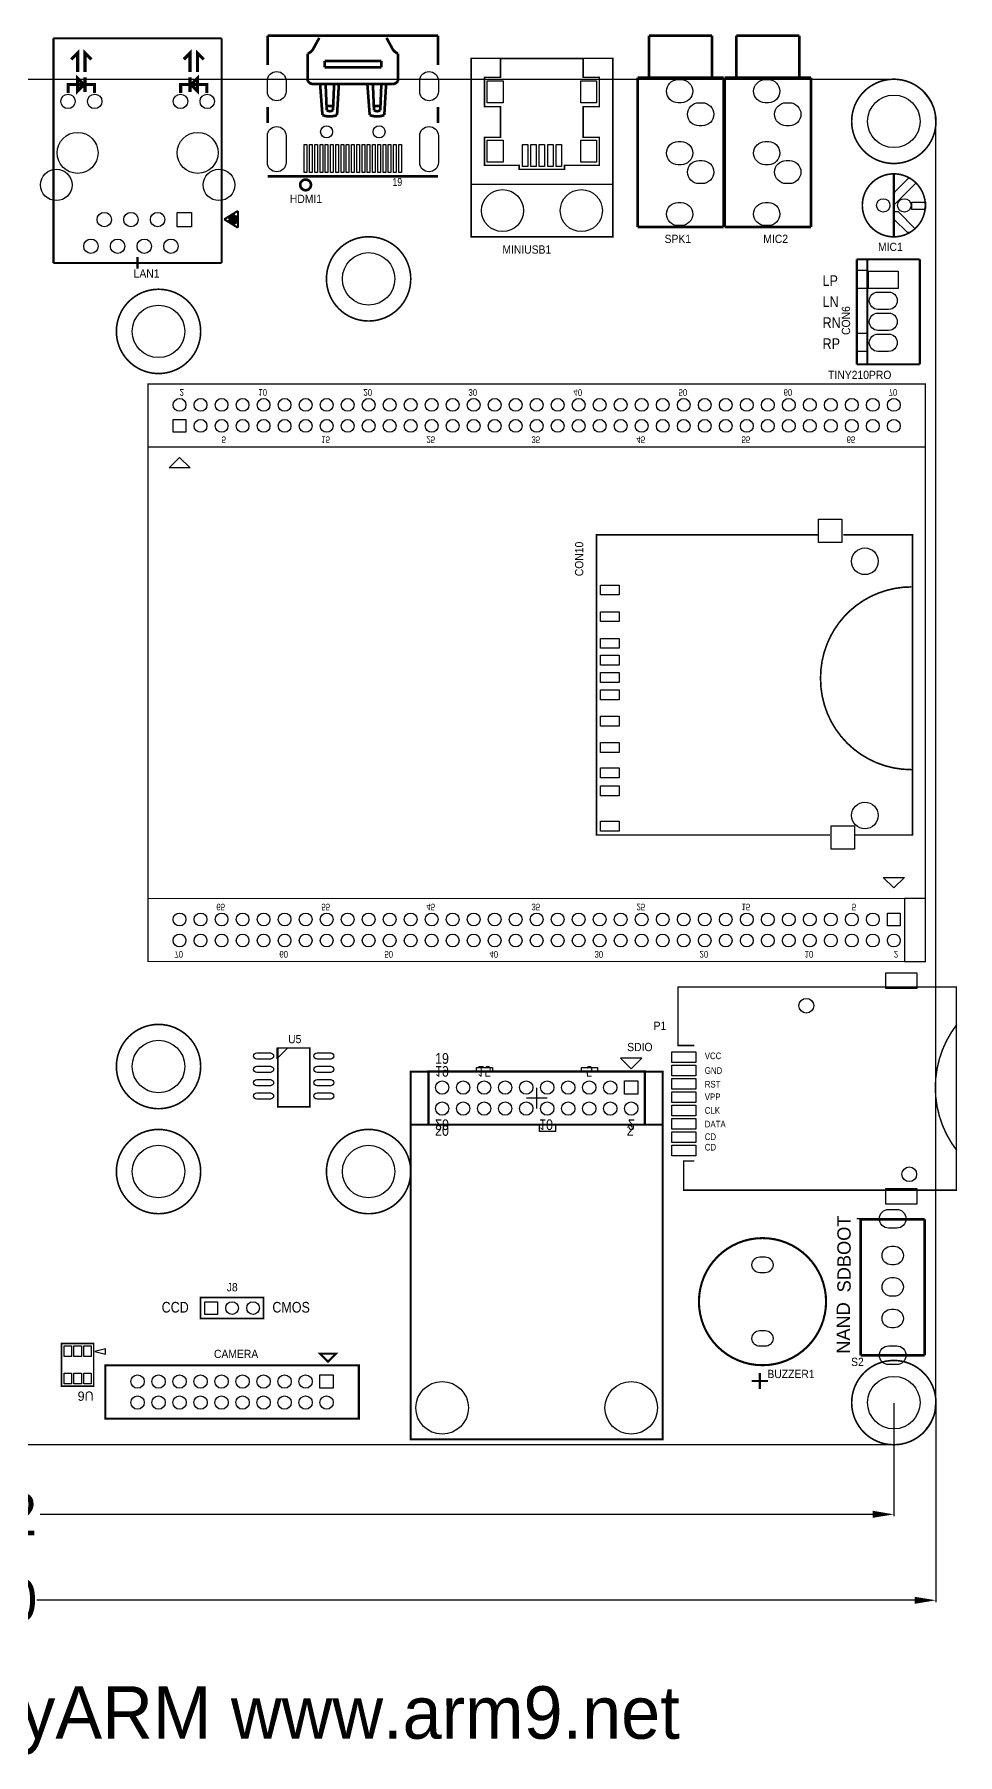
# Model space of a CAD drawing. Extents: x -27 to 182, y -30 to 147.
# Drawn here: x 94.2 to 182.1, y -29.5 to 134.3 of the extents above; entities that cross this region are included whole.
import ezdxf
from ezdxf.enums import TextEntityAlignment as Align

# ---------------------------------------------------------------- set-up
doc = ezdxf.new("R2010")
doc.units = 0
doc.header["$MEASUREMENT"] = 0
doc.layers.get('0').update_dxf_attribs({"linetype": 'CONTINUOUS'})
doc.layers.get('Defpoints').update_dxf_attribs({"linetype": 'CONTINUOUS'})
for name, color, linetype in [('BG_OUTLINE', 2, 'CONTINUOUS'), ('BG_SILKSCREEN_TOP', 1, 'CONTINUOUS'), ('PG_SILKSCREEN_BOTTOM', 8, 'CONTINUOUS'), ('PG_SILKSCREEN_TOP', 9, 'CONTINUOUS'), ('PIN_BOTTOM', 11, 'CONTINUOUS'), ('PIN_TOP', 10, 'CONTINUOUS'), ('RD_SILKSCREEN_TOP', 13, 'CONTINUOUS')]:
    doc.layers.add(name, color=color, linetype=linetype)
doc.dimstyles.get("Standard").update_dxf_attribs({"dimtxt": 0.18, "dimasz": 0.18, "dimexe": 0.18, "dimexo": 0.0625, "dimgap": 0.09, "dimtad": 0, "dimtih": 1, "dimtoh": 1, "dimdec": 4, "dimzin": 0, "dimdsep": 46, "dimtxsty": 'STANDARD', "dimcen": 0.09, "dimadec": 0, "dimazin": 0, "dimtfac": 1, "dimtdec": 4, "dimtofl": 0, "dimtmove": 0, "dimatfit": 3, "dimfxl": 1, "dimtolj": 1, "dimtzin": 0, "dimarcsym": 0})

# ---------------------------------------------------------------- blocks, each defined once
blk = doc.blocks.new('*D10')
at = {"color": 0, "linetype": 'ByBlock', "lineweight": -2}
for p, q in [((3.94, 3.94), (3.94, -6.82)), ((176, 3.94), (176, -6.82)), ((5.94, -6.64), (85.21, -6.64)), ((174, -6.64), (94.73, -6.64))]:
    blk.add_line(p, q, dxfattribs=at)
at = {"color": 0}
for points in [[(5.94, -6.3), (5.94, -6.97), (3.94, -6.64)], [(174, -6.97), (174, -6.3), (176, -6.64)]]:
    blk.add_solid(points, dxfattribs=at)
at = {"layer": 'Defpoints', "color": 0}
for p in [(3.94, 4), (176, 4), (3.94, -6.64)]:
    blk.add_point(p, dxfattribs=at)
at = {"color": 0, "linetype": 'ByBlock', "insert": (89.97, -6.64), "char_height": 4, "attachment_point": 5}
blk.add_mtext('\\A1;172', dxfattribs=at)
blk = doc.blocks.new('*D11')
at = {"color": 0, "linetype": 'ByBlock', "lineweight": -2}
for p, q in [((-0.01, 3.94), (-0.01, -15)), ((180, 3.94), (180, -15)), ((1.99, -14.82), (85.57, -14.82)), ((178, -14.82), (94.42, -14.82))]:
    blk.add_line(p, q, dxfattribs=at)
at = {"color": 0}
for points in [[(1.99, -14.49), (1.99, -15.16), (-0.01, -14.82)], [(178, -15.16), (178, -14.49), (180, -14.82)]]:
    blk.add_solid(points, dxfattribs=at)
at = {"layer": 'Defpoints', "color": 0}
for p in [(-0.01, 4), (180, 4), (-0.01, -14.82)]:
    blk.add_point(p, dxfattribs=at)
at = {"color": 0, "linetype": 'ByBlock', "insert": (89.99, -14.82), "char_height": 4, "attachment_point": 5}
blk.add_mtext('\\A1;180', dxfattribs=at)

msp = doc.modelspace()

# ---------------------------------------------------------------- linework, layer by layer
at = {"layer": 'BG_OUTLINE'}
msp.add_lwpolyline([(4, 0), (175.9999, 0, 0.414214), (179.9999, 4), (179.9999, 126, 0.414214), (175.9999, 130), (4, 130, 0.414214), (0, 126), (0, 4, 0.414215)], format="xyb", close=True, dxfattribs=at)
at = {"layer": 'BG_SILKSCREEN_TOP', "const_width": 0.254}
for points in [[(158.7066, 134.1508), (152.7066, 134.1508)], [(152.7066, 134.1508), (152.7066, 130.1508)], [(158.7066, 134.1508), (158.7066, 130.1508)], [(167.0066, 134.1508), (161.0066, 134.1508)], [(161.0066, 134.1508), (161.0066, 130.1508)], [(167.0066, 134.1508), (167.0066, 130.1508)], [(151.6065, 130.1508), (151.6065, 115.951)], [(159.8066, 130.1508), (151.6065, 130.1508)], [(159.8066, 130.1508), (159.8066, 115.951)], [(159.9065, 130.1508), (159.9065, 115.951)], [(168.1066, 130.1508), (159.9065, 130.1508)], [(168.1066, 130.1508), (168.1066, 115.951)], [(159.8066, 115.951), (151.6065, 115.951)], [(168.1066, 115.951), (159.9065, 115.951)]]:
    msp.add_lwpolyline(points, dxfattribs=at)
at = {"layer": 'PG_SILKSCREEN_TOP'}
for points, const_width in [([(112.0035, 133.9096), (96.0015, 133.9096)], 0.2007), ([(96.0015, 133.8944), (96.0015, 112.5025)], 0.2007), ([(98.3025, 130.7026), (98.3025, 132.5025), (97.7025, 131.9025)], 0.3), ([(99.0025, 130.7026), (99.0025, 132.5025), (99.6025, 131.9025)], 0.3), ([(109.0025, 130.7026), (109.0025, 132.5025), (108.4025, 131.9025)], 0.3), ([(109.7025, 130.7026), (109.7025, 132.5025), (110.3025, 131.9025)], 0.3), ([(112.0035, 133.8944), (112.0035, 112.5025)], 0.2007), ([(116.4024, 134.1526), (132.6025, 134.1526)], 0.254), ([(116.4024, 131.3525), (116.4024, 134.1526)], 0.254), ([(120.7024, 132.8526), (121.3026, 133.9524)], 0.254), ([(132.6025, 134.1526), (132.6025, 131.3525)], 0.254), ([(121.8024, 131.7526), (127.2025, 131.7526)], 0.254), ([(121.8024, 131.1526), (121.8024, 131.7526)], 0.254), ([(127.2025, 131.1526), (121.8024, 131.1526)], 0.254), ([(127.2025, 131.7526), (127.2025, 131.1526)], 0.254), ([(97.4026, 128.7026), (97.4026, 129.5025), (99.9024, 129.5025), (99.9024, 128.7026)], 0.3), ([(99.0025, 130.2025), (99.0025, 128.8024)], 0.3), ([(108.1026, 128.7026), (108.1026, 129.5025), (110.6024, 129.5025), (110.6024, 128.7026)], 0.3), ([(109.0025, 130.2025), (109.0025, 128.8024)], 0.3), ([(121.6048, 126.5999), (121.3854, 129.5034)], 0.254), ([(122.0125, 127.0685), (121.9124, 129.4686)], 0.254), ([(126.1049, 126.5999), (125.8855, 129.5034)], 0.254), ([(126.5124, 127.0685), (126.4125, 129.4686)], 0.254), ([(116.4024, 125.8524), (116.4024, 127.3525)], 0.254), ([(122.6124, 127.4686), (122.0125, 127.4686)], 0.254), ([(127.1126, 127.4686), (126.5124, 127.4686)], 0.254), ([(132.6025, 125.8524), (132.6025, 127.3525)], 0.254), ([(132.6025, 120.7526), (116.4024, 120.7526)], 0.254), ([(149.2525, 120.0025), (135.7525, 120.0025)], 0.1524), ([(176.0025, 121.0025), (176.0025, 115.0025)], 0.2), ([(113.558, 117.4733), (112.2575, 116.6732)], 0.2007), ([(113.558, 115.8731), (112.2575, 116.6732)], 0.2007), ([(113.3141, 117.0593), (112.6741, 116.6681)], 0.5994), ([(113.3472, 116.2414), (112.6741, 116.6681)], 0.5994), ([(113.3472, 116.2414), (113.3141, 117.0593)], 0.5994), ([(113.558, 117.4733), (113.558, 115.8731)], 0.2007), ([(104.0025, 113.0715), (104.0025, 111.9716)], 0.2007), ([(112.0035, 112.5025), (96.0015, 112.5025)], 0.2007), ([(178.4774, 112.8636), (172.4774, 112.8636)], 0.1999), ([(172.4774, 112.8636), (172.4774, 102.8702)], 0.1999), ([(173.4774, 112.8636), (173.4774, 102.8702)], 0.1999), ([(178.4774, 112.8636), (178.4774, 102.8702)], 0.1999), ([(178.4774, 102.8702), (172.4774, 102.8702)], 0.1999), ([(179.0025, 95.0025), (105.0025, 95.0025)], 0.12), ([(168.7725, 86.6225), (147.6905, 86.6225), (147.6905, 58.0475), (169.9155, 58.0475)], 0.1524), ([(172.3285, 58.0475), (177.7895, 58.0475), (177.7895, 86.6225), (171.1855, 86.6225)], 0.1524), ([(179.0025, 52.0025), (105.0025, 52.0025)], 0.12), ([(157.0025, 38.0025), (155.4525, 38.0025), (155.4525, 43.5825), (181.9525, 43.5825), (181.9525, 24.2325), (156.0025, 24.2325), (156.0025, 27.0025), (157.0025, 27.0025)], 0.14), ([(152.0025, 30.4625), (131.7026, 30.4625), (131.7026, 35.5425), (152.0025, 35.5425)], 0.2032), ([(152.0025, 30.4625), (152.3025, 30.4625), (152.3025, 35.5425), (152.0025, 35.5425)], 0.2032), ([(141.0025, 33.0025), (142.0025, 33.0025), (142.0025, 32.0025)], 0.1501), ([(143.0025, 33.0025), (142.0025, 33.0025), (142.0025, 34.0025)], 0.1501), ([(153.9405, 30.4625), (129.9375, 30.4625)], 0.1999), ([(178.943, 21.463), (172.847, 21.463)], 0.254), ([(172.847, 8.509), (172.847, 21.463)], 0.254), ([(178.943, 8.509), (178.943, 21.463)], 0.254), ([(178.943, 8.509), (172.847, 8.509)], 0.254), ([(163.2458, 6.8151), (163.2458, 5.2911)], 0.2032), ([(162.4838, 6.0531), (164.0078, 6.0531)], 0.2032)]:
    msp.add_lwpolyline(points, dxfattribs=dict(at, const_width=const_width))
for points, const_width in [([(120.2025, 129.8524), (120.2025, 132.4526, 0.162245), (120.7024, 132.8526)], 0.254), ([(127.7024, 133.9524), (128.3026, 132.8526, 0.151035), (128.8024, 132.4526)], 0.254), ([(128.8024, 132.4526), (128.8024, 129.8524, -0.236013), (128.3026, 129.5524)], 0.254), ([(128.3026, 129.5524), (120.7024, 129.5524, -0.236031), (120.2025, 129.8524)], 0.254), ([(123.1654, 129.5034), (122.9947, 126.5999, -0.189399), (121.6048, 126.5999)], 0.254), ([(122.7125, 129.4686), (122.6124, 127.0685, -0.333085), (122.0125, 127.0685)], 0.254), ([(127.6655, 129.5034), (127.4948, 126.5999, -0.189399), (126.1049, 126.5999)], 0.254), ([(127.2124, 129.4686), (127.1126, 127.0685, -0.33315), (126.5124, 127.0685)], 0.254), ([(177.6625, 81.6695, 0.414214), (169.0265, 73.0335), (169.0265, 72.9065, 0.414213), (177.6625, 64.2705), (177.7895, 64.2705)], 0.1524), ([(182.0025, 40.0025, 0.341859), (182.0025, 28.0025)], 0.14)]:
    msp.add_lwpolyline(points, format="xyb", dxfattribs=dict(at, const_width=const_width))
for points, const_width in [([(149.2525, 132.0025), (135.7525, 132.0025), (135.7525, 115.0025), (149.2525, 115.0025)], 0.1524), ([(147.9635, 121.8115), (144.6615, 121.8115), (144.6615, 121.4305), (140.3435, 121.4305), (140.3435, 121.8115), (137.0415, 121.8115), (137.0415, 124.4785), (138.5655, 124.4785), (138.5655, 127.3995), (137.0415, 127.3995), (137.0415, 130.1935), (138.5655, 130.1935), (138.5655, 131.9715), (146.4395, 131.9715), (146.4395, 130.1935), (147.9635, 130.1935), (147.9635, 127.3995), (146.4395, 127.3995), (146.4395, 124.4785), (147.9635, 124.4785)], 0.1524), ([(98.3025, 130.1024), (98.3025, 128.9025), (98.9024, 129.5025)], 0.3), ([(109.7025, 128.9025), (109.7025, 130.1024), (109.1026, 129.5025)], 0.3), ([(179.0025, 101.0025), (179.0025, 46.0025), (105.0025, 46.0025), (105.0025, 101.0025)], 0.12), ([(117.3487, 37.7645), (117.3487, 32.1765), (120.3967, 32.1765), (120.3967, 37.7645)], 0.1524), ([(154.0025, 35.5026), (130.0026, 35.5026), (130.0026, 0.5024), (154.0025, 0.5024)], 0.1999), ([(110.0025, 14.0025), (116.0025, 14.0025), (116.0025, 12.0025), (110.0025, 12.0025)], 0.15), ([(99.824, 5.568), (96.776, 5.568), (96.776, 9.632), (99.824, 9.632)], 0.1524), ([(122.1295, 7.9075), (122.8915, 8.6695), (121.3675, 8.6695)], 0.2032), ([(125.0675, 7.5425), (100.9375, 7.5425), (100.9375, 2.4625), (125.0675, 2.4625)], 0.2032)]:
    msp.add_lwpolyline(points, close=True, dxfattribs=dict(at, const_width=const_width))
for points, const_width in [([(180.0132, 126, 1), (171.986807, 126.000004, 1)], 0.1524), ([(120.512, 119.9525, 1), (119.4926, 119.952481, 1)], 0.254), ([(179.0025, 118.0025, 1), (173.002486, 118.002514, 1)], 0.1524), ([(130.0132, 111, 1), (121.986804, 111.000013, 1)], 0.1524), ([(110.0132, 106, 1), (101.986782, 105.999982, 1)], 0.1524), ([(110.0132, 35.9999, 1), (101.986782, 35.999905, 1)], 0.1524), ([(110.0132, 25.9999, 1), (101.986782, 25.999894, 1)], 0.1524), ([(130.0132, 25.9999, 1), (121.986804, 25.999894, 1)], 0.1524), ([(169.5516, 13.6132, 1), (157.448, 13.613212, 1)], 0.1999), ([(180.0131, 4, 1), (171.986704, 3.999984, 1)], 0.1524)]:
    msp.add_lwpolyline(points, format="xyb", close=True, dxfattribs=dict(at, const_width=const_width))
for points in [[(176.1025, 119.2025), (176.1025, 119.3025), (177.4025, 120.6025), (177.6025, 120.6025), (178.1025, 120.1025), (176.1025, 118.1025), (176.0025, 118.1025), (176.0025, 119.2025)], [(177.7025, 118.3025), (179.0025, 118.3025), (179.0025, 117.7025), (178.9025, 117.6025), (177.7025, 117.6025)], [(176.1025, 117.4025), (176.4025, 117.4025), (178.0025, 115.8025), (177.6025, 115.4025), (177.3025, 115.4025), (176.0025, 116.7025), (176.0025, 117.3025)], [(173.5023, 111.8026), (172.5023, 111.8026), (172.5023, 110.1026), (173.5023, 110.1026)], [(173.5023, 105.8027), (172.5023, 105.8027), (172.5023, 104.1026), (173.5023, 104.1026)], [(109.0025, 93.0025), (107.0025, 93.0025), (108.0025, 94.0024)], [(177.0025, 54.0025), (176.0025, 53.0025), (175.0025, 54.0025)], [(179.0025, 46.0025), (179.0025, 52.0025), (177.0025, 52.0025), (177.0025, 46.0025)], [(176.6121, 50.6122), (176.6121, 49.393), (175.3929, 49.393), (175.3929, 50.6122)], [(117.2725, 37.7645), (117.2725, 36.7485), (118.2885, 37.7645)], [(151.0025, 35.7805), (152.0185, 36.7965), (149.9865, 36.7965)], [(137.7806, 35.9235), (137.7806, 35.5425), (136.2566, 35.5425), (136.2566, 35.9235)], [(147.7805, 35.9235), (147.7805, 35.5425), (146.2565, 35.5425), (146.2565, 35.9235)], [(143.7805, 30.4625), (143.7805, 29.8275), (142.2565, 29.8275), (142.2565, 30.4625)], [(99.951, 8.87), (100.967, 8.616), (100.967, 9.124)], [(122.1295, 7.9075), (122.8915, 8.6695), (121.3675, 8.6695)]]:
    msp.add_lwpolyline(points, close=True, dxfattribs=at)
msp.add_lwpolyline([(173.228, 21.4859), (172.466, 21.4861)], dxfattribs=at)
msp.add_lwpolyline([(173.228, 21.4859), (172.466, 21.4861)], dxfattribs=at)
msp.add_lwpolyline([(173.228, 21.4859), (172.466, 21.4861)], dxfattribs=at)
at = {"layer": 'PIN_BOTTOM'}
for points in [[(116.3636, 128.8445), (116.3636, 129.8605, -1), (118.1416, 129.8605), (118.1416, 128.8445, -1)], [(130.8634, 128.8445), (130.8634, 129.8605, -1), (132.6414, 129.8605), (132.6414, 128.8445, -1)], [(155.456, 129.97215), (155.756, 129.97215, -1), (155.756, 127.77225), (155.456, 127.77225, -1)], [(163.756, 129.97215), (164.056, 129.97215, -1), (164.056, 127.77225), (163.756, 127.77225, -1)], [(157.456, 127.77195), (157.756, 127.77195, -1), (157.756, 125.57205), (157.456, 125.57205, -1)], [(165.756, 127.77195), (166.056, 127.77195, -1), (166.056, 125.57205), (165.756, 125.57205, -1)], [(116.3636, 122.0825), (116.3636, 124.6225, -1), (118.1416, 124.6225), (118.1416, 122.0825, -1)], [(130.8634, 122.0825), (130.8634, 124.6225, -1), (132.6414, 124.6225), (132.6414, 122.0825, -1)], [(155.456, 124.07195), (155.756, 124.07195, -1), (155.756, 121.87205), (155.456, 121.87205, -1)], [(163.756, 124.07195), (164.056, 124.07195, -1), (164.056, 121.87205), (163.756, 121.87205, -1)], [(157.456, 122.27215), (157.756, 122.27215, -1), (157.756, 120.07225), (157.456, 120.07225, -1)], [(165.756, 122.27215), (166.056, 122.27215, -1), (166.056, 120.07225), (165.756, 120.07225, -1)], [(155.456, 118.27215), (155.756, 118.27215, -1), (155.756, 116.07225), (155.456, 116.07225, -1)], [(163.756, 118.27215), (164.056, 118.27215, -1), (164.056, 116.07225), (163.756, 116.07225, -1)], [(175.5105, 108.097), (174.4945, 108.097, -1), (174.4945, 109.748), (175.5105, 109.748, -1)], [(175.5105, 106.097), (174.4945, 106.097, -1), (174.4945, 107.748), (175.5105, 107.748, -1)], [(175.5105, 104.097), (174.4945, 104.097, -1), (174.4945, 105.748), (175.5105, 105.748, -1)], [(175.514, 22.398), (176.276, 22.398, -1), (176.276, 20.62), (175.514, 20.62, -1)], [(175.768, 18.8981), (176.022, 18.8981, -1), (176.022, 17.1201), (175.768, 17.1201, -1)], [(163.24985, 17.86715), (163.74975, 17.86715, -1), (163.74975, 16.36705), (163.24985, 16.36705, -1)], [(175.768, 15.8981), (176.022, 15.8981, -1), (176.022, 14.1201), (175.768, 14.1201, -1)], [(175.768, 12.8981), (176.022, 12.8981, -1), (176.022, 11.1201), (175.768, 11.1201, -1)], [(163.24985, 10.85925), (163.74975, 10.85925, -1), (163.74975, 9.35915), (163.24985, 9.35915, -1)], [(175.514, 9.398), (176.276, 9.398, -1), (176.276, 7.62), (175.514, 7.62, -1)]]:
    msp.add_lwpolyline(points, format="xyb", close=True, dxfattribs=at)
for points in [[(107.7693, 115.9645), (107.7693, 117.3361), (109.1409, 117.3361), (109.1409, 115.9645)], [(173.60245, 111.748), (176.40255, 111.748), (176.40255, 110.097), (173.60245, 110.097)], [(108.6121, 97.6121), (108.6121, 96.3929), (107.3929, 96.3929), (107.3929, 97.6121)], [(176.6121, 50.6122), (176.6121, 49.393), (175.3929, 49.393), (175.3929, 50.6122)], [(151.6375, 34.6375), (151.6375, 33.3675), (150.3675, 33.3675), (150.3675, 34.6375)], [(110.4025, 12.4025), (110.4025, 13.6025), (111.6025, 13.6025), (111.6025, 12.4025)], [(122.6375, 6.6375), (122.6375, 5.3675), (121.3675, 5.3675), (121.3675, 6.6375)]]:
    msp.add_lwpolyline(points, close=True, dxfattribs=at)
for centre, radius in [((97.385, 127.9002), 0.6858), ((99.925, 127.9002), 0.6858), ((108.0952, 127.9002), 0.6858), ((110.6352, 127.9002), 0.6858), ((176, 126), 2.5), ((98.2951, 123.0003), 1.94995), ((109.7251, 123.0003), 1.94995), ((122.0024, 125.0025), 0.5715), ((127.0026, 125.0025), 0.5715), ((96.2652, 119.9503), 1.4986), ((111.7551, 119.9503), 1.4986), ((138.7525, 117.5025), 2), ((146.2525, 117.5025), 2), ((175.0025, 118.0025), 0.635), ((177.0025, 118.0025), 0.635), ((100.8351, 116.6503), 0.6858), ((103.3751, 116.6503), 0.6858), ((105.9151, 116.6503), 0.6858), ((99.5651, 114.1103), 0.6858), ((102.1051, 114.1103), 0.6858), ((104.6451, 114.1103), 0.6858), ((107.1851, 114.1103), 0.6858), ((126, 111), 2.5), ((106, 106), 2.5), ((108.0025, 99.0025), 0.6096), ((110.0025, 99.0025), 0.6096), ((112.0025, 99.0025), 0.6096), ((114.0025, 99.0025), 0.6096), ((116.0025, 99.0025), 0.6096), ((118.0025, 99.0025), 0.6096), ((120.0025, 99.0025), 0.6096), ((122.0025, 99.0025), 0.6096), ((124.0025, 99.0025), 0.6096), ((126.0025, 99.0025), 0.6096), ((128.0025, 99.0025), 0.6096), ((130.0025, 99.0025), 0.6096), ((132.0026, 99.0025), 0.6096), ((134.0026, 99.0025), 0.6096), ((136.0026, 99.0025), 0.6096), ((138.0026, 99.0025), 0.6096), ((140.0026, 99.0025), 0.6096), ((142.0026, 99.0025), 0.6096), ((144.0026, 99.0025), 0.6096), ((146.0026, 99.0025), 0.6096), ((148.0026, 99.0025), 0.6096), ((150.0026, 99.0025), 0.6096), ((152.0026, 99.0025), 0.6096), ((154.0026, 99.0025), 0.6096), ((156.0026, 99.0025), 0.6096), ((158.0026, 99.0025), 0.6096), ((160.0026, 99.0025), 0.6096), ((162.0026, 99.0025), 0.6096), ((164.0026, 99.0025), 0.6096), ((166.0026, 99.0025), 0.6096), ((168.0026, 99.0025), 0.6096), ((170.0026, 99.0025), 0.6096), ((172.0026, 99.0025), 0.6096), ((174.0026, 99.0025), 0.6096), ((176.0026, 99.0025), 0.6096), ((110.0025, 97.0025), 0.6096), ((112.0025, 97.0025), 0.6096), ((114.0025, 97.0025), 0.6096), ((116.0025, 97.0025), 0.6096), ((118.0025, 97.0025), 0.6096), ((120.0025, 97.0025), 0.6096), ((122.0025, 97.0025), 0.6096), ((124.0025, 97.0025), 0.6096), ((126.0025, 97.0025), 0.6096), ((128.0025, 97.0025), 0.6096), ((130.0025, 97.0025), 0.6096), ((132.0026, 97.0025), 0.6096), ((134.0026, 97.0025), 0.6096), ((136.0026, 97.0025), 0.6096), ((138.0026, 97.0025), 0.6096), ((140.0026, 97.0025), 0.6096), ((142.0026, 97.0025), 0.6096), ((144.0026, 97.0025), 0.6096), ((146.0026, 97.0025), 0.6096), ((148.0026, 97.0025), 0.6096), ((150.0026, 97.0025), 0.6096), ((152.0026, 97.0025), 0.6096), ((154.0026, 97.0025), 0.6096), ((156.0026, 97.0025), 0.6096), ((158.0026, 97.0025), 0.6096), ((160.0026, 97.0025), 0.6096), ((162.0026, 97.0025), 0.6096), ((164.0026, 97.0025), 0.6096), ((166.0026, 97.0025), 0.6096), ((168.0026, 97.0025), 0.6096), ((170.0026, 97.0025), 0.6096), ((172.0026, 97.0025), 0.6096), ((174.0026, 97.0025), 0.6096), ((176.0026, 97.0025), 0.6096), ((173.2503, 84.1069), 1.27), ((173.2503, 59.907), 1.27), ((108.0026, 50.0026), 0.6096), ((110.0026, 50.0026), 0.6096), ((112.0026, 50.0026), 0.6096), ((114.0026, 50.0026), 0.6096), ((116.0026, 50.0026), 0.6096), ((118.0026, 50.0026), 0.6096), ((120.0026, 50.0026), 0.6096), ((122.0026, 50.0026), 0.6096), ((124.0026, 50.0026), 0.6096), ((126.0026, 50.0026), 0.6096), ((128.0026, 50.0026), 0.6096), ((130.0026, 50.0026), 0.6096), ((132.0026, 50.0026), 0.6096), ((134.0026, 50.0026), 0.6096), ((136.0026, 50.0026), 0.6096), ((138.0026, 50.0026), 0.6096), ((140.0026, 50.0026), 0.6096), ((142.0026, 50.0026), 0.6096), ((144.0026, 50.0026), 0.6096), ((146.0026, 50.0026), 0.6096), ((148.0026, 50.0026), 0.6096), ((150.0026, 50.0026), 0.6096), ((152.0026, 50.0026), 0.6096), ((154.0025, 50.0026), 0.6096), ((156.0025, 50.0026), 0.6096), ((158.0025, 50.0026), 0.6096), ((160.0025, 50.0026), 0.6096), ((162.0025, 50.0026), 0.6096), ((164.0025, 50.0026), 0.6096), ((166.0025, 50.0026), 0.6096), ((168.0025, 50.0026), 0.6096), ((170.0025, 50.0026), 0.6096), ((172.0025, 50.0026), 0.6096), ((174.0025, 50.0026), 0.6096), ((108.0026, 48.0026), 0.6096), ((110.0026, 48.0026), 0.6096), ((112.0026, 48.0026), 0.6096), ((114.0026, 48.0026), 0.6096), ((116.0026, 48.0026), 0.6096), ((118.0026, 48.0026), 0.6096), ((120.0026, 48.0026), 0.6096), ((122.0026, 48.0026), 0.6096), ((124.0026, 48.0026), 0.6096), ((126.0026, 48.0026), 0.6096), ((128.0026, 48.0026), 0.6096), ((130.0026, 48.0026), 0.6096), ((132.0026, 48.0026), 0.6096), ((134.0026, 48.0026), 0.6096), ((136.0026, 48.0026), 0.6096), ((138.0026, 48.0026), 0.6096), ((140.0026, 48.0026), 0.6096), ((142.0026, 48.0026), 0.6096), ((144.0026, 48.0026), 0.6096), ((146.0026, 48.0026), 0.6096), ((148.0026, 48.0026), 0.6096), ((150.0026, 48.0026), 0.6096), ((152.0026, 48.0026), 0.6096), ((154.0025, 48.0026), 0.6096), ((156.0025, 48.0026), 0.6096), ((158.0025, 48.0026), 0.6096), ((160.0025, 48.0026), 0.6096), ((162.0025, 48.0026), 0.6096), ((164.0025, 48.0026), 0.6096), ((166.0025, 48.0026), 0.6096), ((168.0025, 48.0026), 0.6096), ((170.0025, 48.0026), 0.6096), ((172.0025, 48.0026), 0.6096), ((174.0025, 48.0026), 0.6096), ((176.0025, 48.0026), 0.6096), ((167.6725, 41.7925), 0.7), ((106, 35.9999), 2.5), ((133.0025, 34.0025), 0.635), ((135.0025, 34.0025), 0.635), ((137.0025, 34.0025), 0.635), ((139.0025, 34.0025), 0.635), ((141.0025, 34.0025), 0.635), ((143.0025, 34.0025), 0.635), ((145.0025, 34.0025), 0.635), ((147.0025, 34.0025), 0.635), ((149.0025, 34.0025), 0.635), ((133.0025, 32.0025), 0.635), ((135.0025, 32.0025), 0.635), ((137.0025, 32.0025), 0.635), ((139.0025, 32.0025), 0.635), ((141.0025, 32.0025), 0.635), ((143.0025, 32.0025), 0.635), ((145.0025, 32.0025), 0.635), ((147.0025, 32.0025), 0.635), ((149.0025, 32.0025), 0.635), ((151.0025, 32.0025), 0.635), ((106, 25.9999), 2.5), ((126, 25.9999), 2.5), ((177.4725, 25.7425), 0.7), ((113.0025, 13.0025), 0.6), ((115.0025, 13.0025), 0.6), ((104.0025, 6.0025), 0.635), ((106.0025, 6.0025), 0.635), ((108.0025, 6.0025), 0.635), ((110.0025, 6.0025), 0.635), ((112.0025, 6.0025), 0.635), ((114.0025, 6.0025), 0.635), ((116.0025, 6.0025), 0.635), ((118.0025, 6.0025), 0.635), ((120.0025, 6.0025), 0.635), ((133.0025, 3.5024), 2.5), ((151.0025, 3.5024), 2.5), ((175.9999, 4), 2.5), ((104.0025, 4.0025), 0.635), ((106.0025, 4.0025), 0.635), ((108.0025, 4.0025), 0.635), ((110.0025, 4.0025), 0.635), ((112.0025, 4.0025), 0.635), ((114.0025, 4.0025), 0.635), ((116.0025, 4.0025), 0.635), ((118.0025, 4.0025), 0.635), ((120.0025, 4.0025), 0.635), ((122.0025, 4.0025), 0.635)]:
    msp.add_circle(centre, radius, dxfattribs=at)
at = {"layer": 'PIN_TOP'}
for points in [[(116.3636, 128.8445), (116.3636, 129.8605, -1), (118.1416, 129.8605), (118.1416, 128.8445, -1)], [(130.8634, 128.8445), (130.8634, 129.8605, -1), (132.6414, 129.8605), (132.6414, 128.8445, -1)], [(155.456, 129.97215), (155.756, 129.97215, -1), (155.756, 127.77225), (155.456, 127.77225, -1)], [(163.756, 129.97215), (164.056, 129.97215, -1), (164.056, 127.77225), (163.756, 127.77225, -1)], [(157.456, 127.77195), (157.756, 127.77195, -1), (157.756, 125.57205), (157.456, 125.57205, -1)], [(165.756, 127.77195), (166.056, 127.77195, -1), (166.056, 125.57205), (165.756, 125.57205, -1)], [(116.3636, 122.0825), (116.3636, 124.6225, -1), (118.1416, 124.6225), (118.1416, 122.0825, -1)], [(130.8634, 122.0825), (130.8634, 124.6225, -1), (132.6414, 124.6225), (132.6414, 122.0825, -1)], [(155.456, 124.07195), (155.756, 124.07195, -1), (155.756, 121.87205), (155.456, 121.87205, -1)], [(163.756, 124.07195), (164.056, 124.07195, -1), (164.056, 121.87205), (163.756, 121.87205, -1)], [(157.456, 122.27215), (157.756, 122.27215, -1), (157.756, 120.07225), (157.456, 120.07225, -1)], [(165.756, 122.27215), (166.056, 122.27215, -1), (166.056, 120.07225), (165.756, 120.07225, -1)], [(155.456, 118.27215), (155.756, 118.27215, -1), (155.756, 116.07225), (155.456, 116.07225, -1)], [(163.756, 118.27215), (164.056, 118.27215, -1), (164.056, 116.07225), (163.756, 116.07225, -1)], [(175.5105, 108.097), (174.4945, 108.097, -1), (174.4945, 109.748), (175.5105, 109.748, -1)], [(175.5105, 106.097), (174.4945, 106.097, -1), (174.4945, 107.748), (175.5105, 107.748, -1)], [(175.5105, 104.097), (174.4945, 104.097, -1), (174.4945, 105.748), (175.5105, 105.748, -1)], [(116.6502, 36.6977), (115.3548, 36.6977, -1), (115.3548, 37.3073), (116.6502, 37.3073, -1)], [(116.6502, 35.4277), (115.3548, 35.4277, -1), (115.3548, 36.0373), (116.6502, 36.0373, -1)], [(122.3906, 36.6977), (121.0952, 36.6977, -1), (121.0952, 37.3073), (122.3906, 37.3073, -1)], [(122.3906, 35.4277), (121.0952, 35.4277, -1), (121.0952, 36.0373), (122.3906, 36.0373, -1)], [(116.6502, 34.1577), (115.3548, 34.1577, -1), (115.3548, 34.7673), (116.6502, 34.7673, -1)], [(122.3906, 34.1577), (121.0952, 34.1577, -1), (121.0952, 34.7673), (122.3906, 34.7673, -1)], [(116.6502, 32.8877), (115.3548, 32.8877, -1), (115.3548, 33.4973), (116.6502, 33.4973, -1)], [(122.3906, 32.8877), (121.0952, 32.8877, -1), (121.0952, 33.4973), (122.3906, 33.4973, -1)], [(175.514, 22.398), (176.276, 22.398, -1), (176.276, 20.62), (175.514, 20.62, -1)], [(175.768, 18.8981), (176.022, 18.8981, -1), (176.022, 17.1201), (175.768, 17.1201, -1)], [(163.24985, 17.86715), (163.74975, 17.86715, -1), (163.74975, 16.36705), (163.24985, 16.36705, -1)], [(175.768, 15.8981), (176.022, 15.8981, -1), (176.022, 14.1201), (175.768, 14.1201, -1)], [(175.768, 12.8981), (176.022, 12.8981, -1), (176.022, 11.1201), (175.768, 11.1201, -1)], [(163.24985, 10.85925), (163.74975, 10.85925, -1), (163.74975, 9.35915), (163.24985, 9.35915, -1)], [(175.514, 9.398), (176.276, 9.398, -1), (176.276, 7.62), (175.514, 7.62, -1)]]:
    msp.add_lwpolyline(points, format="xyb", close=True, dxfattribs=at)
for points in [[(138.8017, 129.8567), (138.8017, 127.7485), (137.3031, 127.7485), (137.3031, 129.8567)], [(147.7019, 129.8567), (147.7019, 127.7485), (146.2033, 127.7485), (146.2033, 129.8567)], [(120.1294, 123.7861), (120.1294, 121.1191), (119.8754, 121.1191), (119.8754, 123.7861)], [(120.6295, 123.7861), (120.6295, 121.1191), (120.3755, 121.1191), (120.3755, 123.7861)], [(121.1294, 123.7861), (121.1294, 121.1191), (120.8754, 121.1191), (120.8754, 123.7861)], [(121.6295, 123.7861), (121.6295, 121.1191), (121.3755, 121.1191), (121.3755, 123.7861)], [(122.1294, 123.7861), (122.1294, 121.1191), (121.8754, 121.1191), (121.8754, 123.7861)], [(122.6295, 123.7861), (122.6295, 121.1191), (122.3755, 121.1191), (122.3755, 123.7861)], [(123.1294, 123.7861), (123.1294, 121.1191), (122.8754, 121.1191), (122.8754, 123.7861)], [(123.6295, 123.7861), (123.6295, 121.1191), (123.3755, 121.1191), (123.3755, 123.7861)], [(124.1294, 123.7861), (124.1294, 121.1191), (123.8754, 121.1191), (123.8754, 123.7861)], [(124.6295, 123.7861), (124.6295, 121.1191), (124.3755, 121.1191), (124.3755, 123.7861)], [(125.1296, 123.7861), (125.1296, 121.1191), (124.8756, 121.1191), (124.8756, 123.7861)], [(125.6295, 123.7861), (125.6295, 121.1191), (125.3755, 121.1191), (125.3755, 123.7861)], [(126.1296, 123.7861), (126.1296, 121.1191), (125.8756, 121.1191), (125.8756, 123.7861)], [(126.6295, 123.7861), (126.6295, 121.1191), (126.3755, 121.1191), (126.3755, 123.7861)], [(127.1296, 123.7861), (127.1296, 121.1191), (126.8756, 121.1191), (126.8756, 123.7861)], [(127.6295, 123.7861), (127.6295, 121.1191), (127.3755, 121.1191), (127.3755, 123.7861)], [(128.1296, 123.7861), (128.1296, 121.1191), (127.8756, 121.1191), (127.8756, 123.7861)], [(128.6295, 123.7861), (128.6295, 121.1191), (128.3755, 121.1191), (128.3755, 123.7861)], [(129.1296, 123.7861), (129.1296, 121.1191), (128.8756, 121.1191), (128.8756, 123.7861)], [(138.8017, 124.2067), (138.8017, 122.0985), (137.3031, 122.0985), (137.3031, 124.2067)], [(141.1566, 123.8067), (141.1566, 121.6985), (140.6486, 121.6985), (140.6486, 123.8067)], [(141.9564, 123.8067), (141.9564, 121.6985), (141.4484, 121.6985), (141.4484, 123.8067)], [(142.7565, 123.8067), (142.7565, 121.6985), (142.2485, 121.6985), (142.2485, 123.8067)], [(143.5566, 123.8067), (143.5566, 121.6985), (143.0486, 121.6985), (143.0486, 123.8067)], [(144.3564, 123.8067), (144.3564, 121.6985), (143.8484, 121.6985), (143.8484, 123.8067)], [(147.7019, 124.2067), (147.7019, 122.0985), (146.2033, 122.0985), (146.2033, 124.2067)], [(107.7693, 115.9645), (107.7693, 117.3361), (109.1409, 117.3361), (109.1409, 115.9645)], [(173.60245, 111.748), (176.40255, 111.748), (176.40255, 110.097), (173.60245, 110.097)], [(108.6121, 97.6121), (108.6121, 96.3929), (107.3929, 96.3929), (107.3929, 97.6121)], [(168.8233, 85.8935), (168.8233, 88.1287), (171.0585, 88.1287), (171.0585, 85.8935)], [(148.0613, 80.905), (148.0613, 81.8448), (149.8393, 81.8448), (149.8393, 80.905)], [(148.0613, 78.365), (148.0613, 79.3048), (149.8393, 79.3048), (149.8393, 78.365)], [(148.0613, 75.825), (148.0613, 76.7648), (149.8393, 76.7648), (149.8393, 75.825)], [(148.0613, 74.2171), (148.0613, 75.1569), (149.8393, 75.1569), (149.8393, 74.2171)], [(148.0613, 72.5661), (148.0613, 73.5059), (149.8393, 73.5059), (149.8393, 72.5661)], [(148.0613, 70.9202), (148.0613, 71.86), (149.8393, 71.86), (149.8393, 70.9202)], [(148.0613, 68.4132), (148.0613, 69.353), (149.8393, 69.353), (149.8393, 68.4132)], [(148.0613, 65.9139), (148.0613, 66.8537), (149.8393, 66.8537), (149.8393, 65.9139)], [(148.0613, 63.4933), (148.0613, 64.4331), (149.8393, 64.4331), (149.8393, 63.4933)], [(148.0613, 61.7889), (148.0613, 62.7287), (149.8393, 62.7287), (149.8393, 61.7889)], [(148.0613, 58.4285), (148.0613, 59.3683), (149.8393, 59.3683), (149.8393, 58.4285)], [(170.0374, 56.6861), (170.0374, 58.9213), (172.2726, 58.9213), (172.2726, 56.6861)], [(176.6121, 50.6122), (176.6121, 49.393), (175.3929, 49.393), (175.3929, 50.6122)], [(175.2275, 43.4325), (175.2275, 44.9325), (178.1775, 44.9325), (178.1775, 43.4325)], [(154.8525, 36.3925), (154.8525, 37.3925), (157.1525, 37.3925), (157.1525, 36.3925)], [(154.8525, 35.1225), (154.8525, 36.1225), (157.1525, 36.1225), (157.1525, 35.1225)], [(151.6375, 34.6375), (151.6375, 33.3675), (150.3675, 33.3675), (150.3675, 34.6375)], [(154.8525, 33.8525), (154.8525, 34.8525), (157.1525, 34.8525), (157.1525, 33.8525)], [(154.8525, 32.5825), (154.8525, 33.5825), (157.1525, 33.5825), (157.1525, 32.5825)], [(154.8525, 31.3125), (154.8525, 32.3125), (157.1525, 32.3125), (157.1525, 31.3125)], [(154.8525, 30.0425), (154.8525, 31.0425), (157.1525, 31.0425), (157.1525, 30.0425)], [(154.8525, 28.7725), (154.8525, 29.7725), (157.1525, 29.7725), (157.1525, 28.7725)], [(154.8525, 27.5025), (154.8525, 28.5025), (157.1525, 28.5025), (157.1525, 27.5025)], [(175.2275, 22.8825), (175.2275, 24.3825), (178.1775, 24.3825), (178.1775, 22.8825)], [(110.4025, 12.4025), (110.4025, 13.6025), (111.6025, 13.6025), (111.6025, 12.4025)], [(97.7158, 9.4034), (97.7158, 8.3874), (97.0046, 8.3874), (97.0046, 9.4034)], [(98.6556, 9.4034), (98.6556, 8.3874), (97.9444, 8.3874), (97.9444, 9.4034)], [(99.5954, 9.4034), (99.5954, 8.3874), (98.8842, 8.3874), (98.8842, 9.4034)], [(97.7158, 6.8126), (97.7158, 5.7966), (97.0046, 5.7966), (97.0046, 6.8126)], [(98.6556, 6.8126), (98.6556, 5.7966), (97.9444, 5.7966), (97.9444, 6.8126)], [(99.5954, 6.8126), (99.5954, 5.7966), (98.8842, 5.7966), (98.8842, 6.8126)], [(122.6375, 6.6375), (122.6375, 5.3675), (121.3675, 5.3675), (121.3675, 6.6375)]]:
    msp.add_lwpolyline(points, close=True, dxfattribs=at)
for centre, radius in [((97.385, 127.9002), 0.6858), ((99.925, 127.9002), 0.6858), ((108.0952, 127.9002), 0.6858), ((110.6352, 127.9002), 0.6858), ((176, 126), 2.5), ((98.2951, 123.0003), 1.94995), ((109.7251, 123.0003), 1.94995), ((122.0024, 125.0025), 0.5715), ((127.0026, 125.0025), 0.5715), ((96.2652, 119.9503), 1.4986), ((111.7551, 119.9503), 1.4986), ((138.7525, 117.5025), 2), ((146.2525, 117.5025), 2), ((175.0025, 118.0025), 0.635), ((177.0025, 118.0025), 0.635), ((100.8351, 116.6503), 0.6858), ((103.3751, 116.6503), 0.6858), ((105.9151, 116.6503), 0.6858), ((99.5651, 114.1103), 0.6858), ((102.1051, 114.1103), 0.6858), ((104.6451, 114.1103), 0.6858), ((107.1851, 114.1103), 0.6858), ((126, 111), 2.5), ((106, 106), 2.5), ((108.0025, 99.0025), 0.6096), ((110.0025, 99.0025), 0.6096), ((112.0025, 99.0025), 0.6096), ((114.0025, 99.0025), 0.6096), ((116.0025, 99.0025), 0.6096), ((118.0025, 99.0025), 0.6096), ((120.0025, 99.0025), 0.6096), ((122.0025, 99.0025), 0.6096), ((124.0025, 99.0025), 0.6096), ((126.0025, 99.0025), 0.6096), ((128.0025, 99.0025), 0.6096), ((130.0025, 99.0025), 0.6096), ((132.0026, 99.0025), 0.6096), ((134.0026, 99.0025), 0.6096), ((136.0026, 99.0025), 0.6096), ((138.0026, 99.0025), 0.6096), ((140.0026, 99.0025), 0.6096), ((142.0026, 99.0025), 0.6096), ((144.0026, 99.0025), 0.6096), ((146.0026, 99.0025), 0.6096), ((148.0026, 99.0025), 0.6096), ((150.0026, 99.0025), 0.6096), ((152.0026, 99.0025), 0.6096), ((154.0026, 99.0025), 0.6096), ((156.0026, 99.0025), 0.6096), ((158.0026, 99.0025), 0.6096), ((160.0026, 99.0025), 0.6096), ((162.0026, 99.0025), 0.6096), ((164.0026, 99.0025), 0.6096), ((166.0026, 99.0025), 0.6096), ((168.0026, 99.0025), 0.6096), ((170.0026, 99.0025), 0.6096), ((172.0026, 99.0025), 0.6096), ((174.0026, 99.0025), 0.6096), ((176.0026, 99.0025), 0.6096), ((110.0025, 97.0025), 0.6096), ((112.0025, 97.0025), 0.6096), ((114.0025, 97.0025), 0.6096), ((116.0025, 97.0025), 0.6096), ((118.0025, 97.0025), 0.6096), ((120.0025, 97.0025), 0.6096), ((122.0025, 97.0025), 0.6096), ((124.0025, 97.0025), 0.6096), ((126.0025, 97.0025), 0.6096), ((128.0025, 97.0025), 0.6096), ((130.0025, 97.0025), 0.6096), ((132.0026, 97.0025), 0.6096), ((134.0026, 97.0025), 0.6096), ((136.0026, 97.0025), 0.6096), ((138.0026, 97.0025), 0.6096), ((140.0026, 97.0025), 0.6096), ((142.0026, 97.0025), 0.6096), ((144.0026, 97.0025), 0.6096), ((146.0026, 97.0025), 0.6096), ((148.0026, 97.0025), 0.6096), ((150.0026, 97.0025), 0.6096), ((152.0026, 97.0025), 0.6096), ((154.0026, 97.0025), 0.6096), ((156.0026, 97.0025), 0.6096), ((158.0026, 97.0025), 0.6096), ((160.0026, 97.0025), 0.6096), ((162.0026, 97.0025), 0.6096), ((164.0026, 97.0025), 0.6096), ((166.0026, 97.0025), 0.6096), ((168.0026, 97.0025), 0.6096), ((170.0026, 97.0025), 0.6096), ((172.0026, 97.0025), 0.6096), ((174.0026, 97.0025), 0.6096), ((176.0026, 97.0025), 0.6096), ((173.2503, 84.1069), 1.27), ((173.2503, 59.907), 1.27), ((108.0026, 50.0026), 0.6096), ((110.0026, 50.0026), 0.6096), ((112.0026, 50.0026), 0.6096), ((114.0026, 50.0026), 0.6096), ((116.0026, 50.0026), 0.6096), ((118.0026, 50.0026), 0.6096), ((120.0026, 50.0026), 0.6096), ((122.0026, 50.0026), 0.6096), ((124.0026, 50.0026), 0.6096), ((126.0026, 50.0026), 0.6096), ((128.0026, 50.0026), 0.6096), ((130.0026, 50.0026), 0.6096), ((132.0026, 50.0026), 0.6096), ((134.0026, 50.0026), 0.6096), ((136.0026, 50.0026), 0.6096), ((138.0026, 50.0026), 0.6096), ((140.0026, 50.0026), 0.6096), ((142.0026, 50.0026), 0.6096), ((144.0026, 50.0026), 0.6096), ((146.0026, 50.0026), 0.6096), ((148.0026, 50.0026), 0.6096), ((150.0026, 50.0026), 0.6096), ((152.0026, 50.0026), 0.6096), ((154.0025, 50.0026), 0.6096), ((156.0025, 50.0026), 0.6096), ((158.0025, 50.0026), 0.6096), ((160.0025, 50.0026), 0.6096), ((162.0025, 50.0026), 0.6096), ((164.0025, 50.0026), 0.6096), ((166.0025, 50.0026), 0.6096), ((168.0025, 50.0026), 0.6096), ((170.0025, 50.0026), 0.6096), ((172.0025, 50.0026), 0.6096), ((174.0025, 50.0026), 0.6096), ((108.0026, 48.0026), 0.6096), ((110.0026, 48.0026), 0.6096), ((112.0026, 48.0026), 0.6096), ((114.0026, 48.0026), 0.6096), ((116.0026, 48.0026), 0.6096), ((118.0026, 48.0026), 0.6096), ((120.0026, 48.0026), 0.6096), ((122.0026, 48.0026), 0.6096), ((124.0026, 48.0026), 0.6096), ((126.0026, 48.0026), 0.6096), ((128.0026, 48.0026), 0.6096), ((130.0026, 48.0026), 0.6096), ((132.0026, 48.0026), 0.6096), ((134.0026, 48.0026), 0.6096), ((136.0026, 48.0026), 0.6096), ((138.0026, 48.0026), 0.6096), ((140.0026, 48.0026), 0.6096), ((142.0026, 48.0026), 0.6096), ((144.0026, 48.0026), 0.6096), ((146.0026, 48.0026), 0.6096), ((148.0026, 48.0026), 0.6096), ((150.0026, 48.0026), 0.6096), ((152.0026, 48.0026), 0.6096), ((154.0025, 48.0026), 0.6096), ((156.0025, 48.0026), 0.6096), ((158.0025, 48.0026), 0.6096), ((160.0025, 48.0026), 0.6096), ((162.0025, 48.0026), 0.6096), ((164.0025, 48.0026), 0.6096), ((166.0025, 48.0026), 0.6096), ((168.0025, 48.0026), 0.6096), ((170.0025, 48.0026), 0.6096), ((172.0025, 48.0026), 0.6096), ((174.0025, 48.0026), 0.6096), ((176.0025, 48.0026), 0.6096), ((167.6725, 41.7925), 0.7), ((106, 35.9999), 2.5), ((133.0025, 34.0025), 0.635), ((135.0025, 34.0025), 0.635), ((137.0025, 34.0025), 0.635), ((139.0025, 34.0025), 0.635), ((141.0025, 34.0025), 0.635), ((143.0025, 34.0025), 0.635), ((145.0025, 34.0025), 0.635), ((147.0025, 34.0025), 0.635), ((149.0025, 34.0025), 0.635), ((133.0025, 32.0025), 0.635), ((135.0025, 32.0025), 0.635), ((137.0025, 32.0025), 0.635), ((139.0025, 32.0025), 0.635), ((141.0025, 32.0025), 0.635), ((143.0025, 32.0025), 0.635), ((145.0025, 32.0025), 0.635), ((147.0025, 32.0025), 0.635), ((149.0025, 32.0025), 0.635), ((151.0025, 32.0025), 0.635), ((106, 25.9999), 2.5), ((126, 25.9999), 2.5), ((177.4725, 25.7425), 0.7), ((113.0025, 13.0025), 0.6), ((115.0025, 13.0025), 0.6), ((104.0025, 6.0025), 0.635), ((106.0025, 6.0025), 0.635), ((108.0025, 6.0025), 0.635), ((110.0025, 6.0025), 0.635), ((112.0025, 6.0025), 0.635), ((114.0025, 6.0025), 0.635), ((116.0025, 6.0025), 0.635), ((118.0025, 6.0025), 0.635), ((120.0025, 6.0025), 0.635), ((133.0025, 3.5024), 2.5), ((151.0025, 3.5024), 2.5), ((175.9999, 4), 2.5), ((104.0025, 4.0025), 0.635), ((106.0025, 4.0025), 0.635), ((108.0025, 4.0025), 0.635), ((110.0025, 4.0025), 0.635), ((112.0025, 4.0025), 0.635), ((114.0025, 4.0025), 0.635), ((116.0025, 4.0025), 0.635), ((118.0025, 4.0025), 0.635), ((120.0025, 4.0025), 0.635), ((122.0025, 4.0025), 0.635)]:
    msp.add_circle(centre, radius, dxfattribs=at)

# ---------------------------------------------------------------- texts
at = {"linetype": 'ByBlock'}
msp.add_text('FriendlyARM www.arm9.net', height=5, dxfattribs=at).set_placement((72.39693, -28.007185))
at = {"layer": 'BG_SILKSCREEN_TOP', "width": 1.02}
for s, p in [('SDBOOT', (171.8937, 14.4983)), ('NAND', (171.8225, 8.6512))]:
    msp.add_text(s, height=1.27, rotation=90, dxfattribs=at).set_placement(p)
at = {"layer": 'PG_SILKSCREEN_BOTTOM', "text_generation_flag": 2, "width": 0.88}
for s, p in [('2', (108.0025, 100.5025)), ('10', (115.5025, 100.5025)), ('20', (125.5025, 100.5025)), ('30', (135.5025, 100.5025)), ('40', (145.5025, 100.5025)), ('50', (155.5025, 100.5025)), ('60', (165.5025, 100.5025)), ('70', (175.5025, 100.5025)), ('5', (112.0025, 96.0025)), ('15', (121.5025, 96.0025)), ('25', (131.5025, 96.0025)), ('35', (141.5025, 96.0025)), ('45', (151.5025, 96.0025)), ('55', (161.5025, 96.0025)), ('65', (171.5025, 96.0025)), ('65', (111.5025, 51.5025)), ('55', (121.5025, 51.5025)), ('45', (131.5025, 51.5025)), ('35', (141.5025, 51.5025)), ('25', (151.5025, 51.5025)), ('15', (161.5025, 51.5025)), ('5', (172.0025, 51.5025)), ('70', (107.5025, 47.0025)), ('60', (117.5025, 47.0025)), ('50', (127.5025, 47.0025)), ('40', (137.5025, 47.0025)), ('30', (147.5025, 47.0025)), ('20', (157.5025, 47.0025)), ('10', (167.5025, 47.0025)), ('2', (176.0025, 47.0025))]:
    msp.add_text(s, height=0.635, rotation=180, dxfattribs=at).set_placement(p)
at = {"layer": 'PG_SILKSCREEN_BOTTOM', "text_generation_flag": 2, "width": 0.875}
for s, p in [('19', (132.9855, 36.0505)), ('15', (137.0186, 36.0505)), ('5', (147.0185, 36.0505)), ('20', (132.9855, 30.9705)), ('10', (142.8915, 30.9705)), ('2', (151.0195, 30.9705))]:
    msp.add_text(s, height=1.016, rotation=180, dxfattribs=at).set_placement(p, align=Align.CENTER)
at = {"layer": 'PG_SILKSCREEN_TOP'}
for s, height, width, p in [('19', 0.762, 0.8, (128.2832, 119.8445)), ('LP', 1.016, 0.875, (169.2245, 110.3252)), ('LN', 1.016, 0.875, (169.2245, 108.3252)), ('RN', 1.016, 0.875, (169.2245, 106.3252)), ('RP', 1.016, 0.875, (169.2245, 104.3251)), ('VCC', 0.635, 0.88, (158.0025, 36.7025)), ('GND', 0.635, 0.88, (158.0025, 35.3025)), ('RST', 0.635, 0.88, (158.0025, 34.0025)), ('VPP', 0.635, 0.88, (158.0025, 32.8025)), ('CLK', 0.635, 0.88, (158.0025, 31.5025)), ('CD', 0.635, 0.88, (158.0025, 29.0025)), ('DATA', 0.635, 0.88, (158.0025, 30.2025)), ('CD', 0.635, 0.88, (158.0025, 28.0025)), ('CCD', 1.016, 0.875, (106.299, 12.573)), ('CMOS', 1.016, 0.875, (116.84, 12.573))]:
    msp.add_text(s, height=height, dxfattribs=dict(at, width=width)).set_placement(p)
at = {"layer": 'PG_SILKSCREEN_TOP', "width": 0.875}
for s, p in [('19', (132.9855, 36.2622)), ('20', (132.9855, 29.4042)), ('2', (150.8925, 29.4042))]:
    msp.add_text(s, height=1.016, dxfattribs=at).set_placement(p, align=Align.CENTER)
at = {"layer": 'RD_SILKSCREEN_TOP', "width": 0.935484}
for s, p in [('HDMI1', (118.5037, 118.2285)), ('SPK1', (154.178, 114.4185)), ('MIC2', (163.576, 114.4185)), ('MINIUSB1', (138.7348, 113.4025)), ('MIC1', (174.498, 113.6565)), ('LAN1', (103.632, 111.1165)), ('TINY210PRO', (169.7482, 101.4645)), ('P1', (153.1366, 39.4885)), ('U5', (118.3386, 38.2185)), ('SDIO', (150.622, 37.465)), ('J8', (112.4966, 14.5965)), ('CAMERA', (111.2774, 8.2465)), ('S2', (171.9326, 7.4845)), ('BUZZER1', (163.9684, 6.3372))]:
    msp.add_text(s, height=0.7874, dxfattribs=at).set_placement(p)
for s, p in [('CON6', (171.8395, 105.664)), ('CON10', (146.4395, 82.6897))]:
    msp.add_text(s, height=0.7874, rotation=90, dxfattribs=at).set_placement(p)
at = {"layer": 'RD_SILKSCREEN_TOP'}
msp.add_text('U6', height=0.889, rotation=180, dxfattribs=at).set_placement((99.824, 5.06))

# ---------------------------------------------------------------- dimensions: what is measured, and where the dimension line sits
at = {"linetype": 'ByBlock'}
for base, p1, p2, picture, middle in [((-0.013216, -14.822621), (179.9999, 4), (-0.013216, 3.999984), '*D11', (89.993342, -14.822621)), ((3.937492, -6.636073), (175.9999, 4), (3.937492, 3.999992), '*D10', (89.968696, -6.636073))]:
    dim = msp.add_linear_dim(base=base, p1=p1, p2=p2, dimstyle='Standard', override={"dimtxt": 4, "dimasz": 2, "dimdec": 0, "dimtmove": 2}, dxfattribs=at)
    dim.commit()
    dim.dimension.update_dxf_attribs({"geometry": picture, "text_midpoint": middle})

doc.saveas('drawing.dxf')
